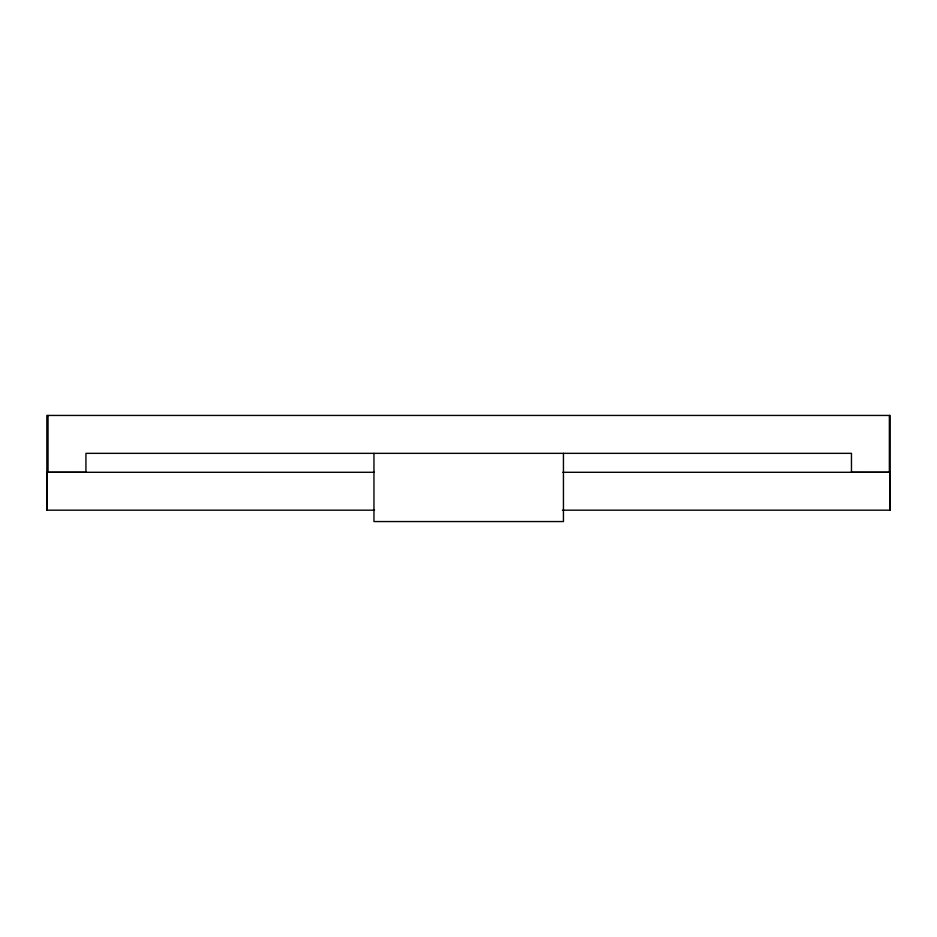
<?xml version="1.0" encoding="UTF-8"?>
<svg xmlns="http://www.w3.org/2000/svg" width="937" height="937" viewBox="0 0 937 937"><rect width="100%" height="100%" fill="white"/><g stroke="black" fill="none" stroke-linecap="round" stroke-linejoin="round"><path stroke-width="1.41" d="M374.542 510.185L46.85 510.185L46.897 472.295L85.935 472.283L85.935 453.344L851.464 453.344L851.464 472.283L890.127 472.295L890.127 510.185L562.458 510.185M890.127 510.185L890.15 415.442L46.85 415.442L46.85 510.185M46.897 472.295L374.296 472.283M562.821 472.295L890.127 472.295M889.365 415.442L889.365 472.295M563.442 453.344L563.442 521.558L373.957 521.558L373.957 453.344M48.045 415.442L48.045 472.295"/></g></svg>
